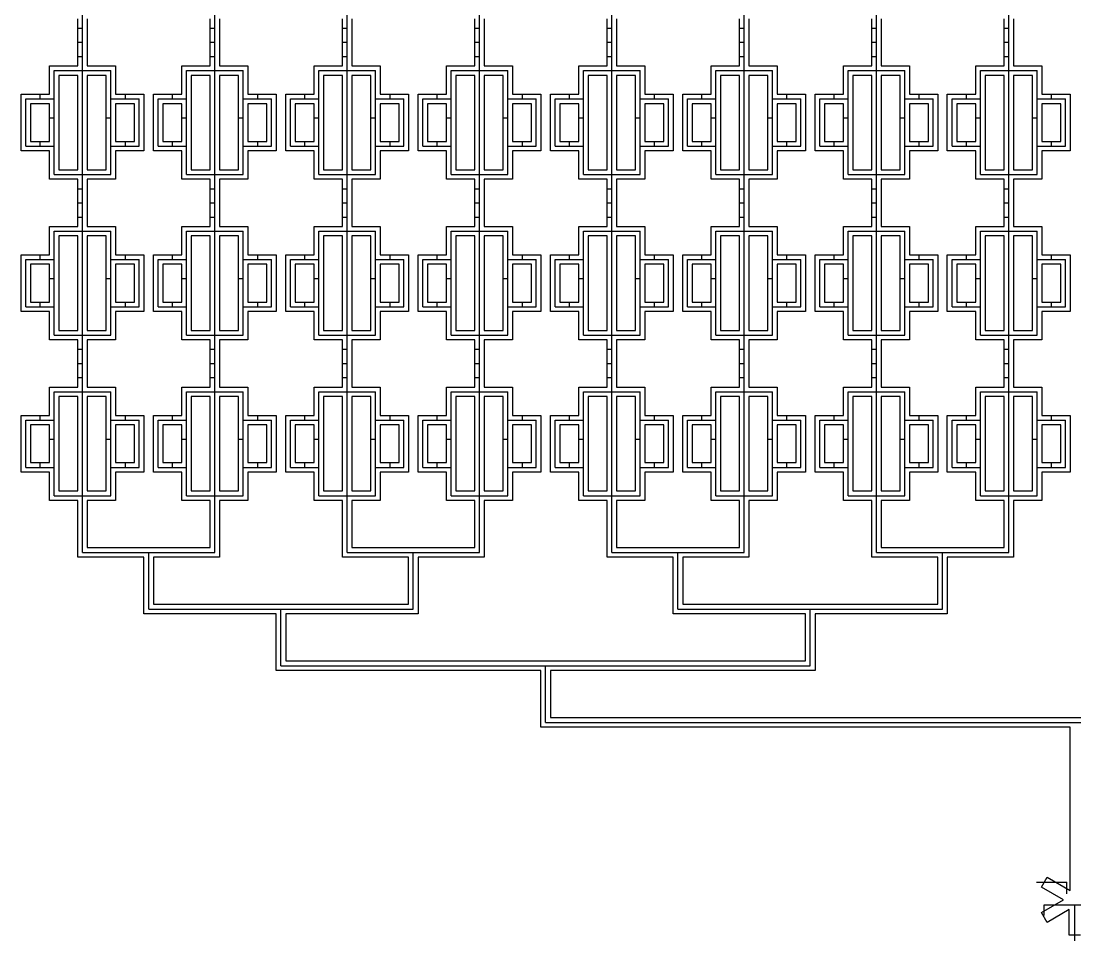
# Model space of a CAD drawing. Extents: x 18762 to 194465, y -118660 to 37026.
# Drawn here: x 18762 to 29912, y 5159 to 14898 of the extents above; entities that cross this region are included whole.
import ezdxf

# ---------------------------------------------------------------- set-up
doc = ezdxf.new("R2010")
doc.units = 13
doc.layers.add('Control 1 - Push up', color=6, linetype='Continuous')
doc.layers.add('Flow', color=5, linetype='Continuous')

msp = doc.modelspace()

# ---------------------------------------------------------------- linework, layer by layer
at = {"layer": 'Control 1 - Push up'}
for p, q in [((19412.498876, 9273.1072), (19412.498876, 23473.1072)), ((20812.498876, 9273.1072), (20812.498876, 23473.1072)), ((22212.498876, 9273.1072), (22212.498876, 23473.1072)), ((23612.498876, 9273.1072), (23612.498876, 23473.1072)), ((25012.498876, 9273.1072), (25012.498876, 23473.1072)), ((26412.498876, 9273.1072), (26412.498876, 23473.1072)), ((27812.498876, 9273.1072), (27812.498876, 23473.1072)), ((29212.498876, 9273.1072), (29212.498876, 23473.1072)), ((19362.4989, 14823.1072), (19412.498876, 14823.1072)), ((20762.4989, 14823.1072), (20812.498876, 14823.1072)), ((22162.4989, 14823.1072), (22212.498876, 14823.1072)), ((23562.4989, 14823.1072), (23612.498876, 14823.1072)), ((24962.4989, 14823.1072), (25012.498876, 14823.1072)), ((26362.4989, 14823.1072), (26412.498876, 14823.1072)), ((27762.4989, 14823.1072), (27812.498876, 14823.1072)), ((29162.4989, 14823.1072), (29212.498876, 14823.1072)), ((19362.4989, 14673.1072), (19412.498876, 14673.1072)), ((20762.4989, 14673.1072), (20812.498876, 14673.1072)), ((22162.4989, 14673.1072), (22212.498876, 14673.1072)), ((23562.4989, 14673.1072), (23612.498876, 14673.1072)), ((24962.4989, 14673.1072), (25012.498876, 14673.1072)), ((26362.4989, 14673.1072), (26412.498876, 14673.1072)), ((27762.4989, 14673.1072), (27812.498876, 14673.1072)), ((29162.4989, 14673.1072), (29212.498876, 14673.1072)), ((19362.4989, 14523.1072), (19412.498876, 14523.1072)), ((20762.4989, 14523.1072), (20812.498876, 14523.1072)), ((22162.4989, 14523.1072), (22212.498876, 14523.1072)), ((23562.4989, 14523.1072), (23612.498876, 14523.1072)), ((24962.4989, 14523.1072), (25012.498876, 14523.1072)), ((26362.4989, 14523.1072), (26412.498876, 14523.1072)), ((27762.4989, 14523.1072), (27812.498876, 14523.1072)), ((29162.4989, 14523.1072), (29212.498876, 14523.1072)), ((19112.498876, 13273.1072), (19112.498876, 14373.1072)), ((19112.498876, 14373.1072), (19712.498876, 14373.1072)), ((19712.498876, 13273.1072), (19712.498876, 14373.1072)), ((20512.498876, 13273.1072), (20512.498876, 14373.1072)), ((20512.498876, 14373.1072), (21112.498876, 14373.1072)), ((21112.498876, 13273.1072), (21112.498876, 14373.1072)), ((21912.498876, 13273.1072), (21912.498876, 14373.1072)), ((21912.498876, 14373.1072), (22512.498876, 14373.1072)), ((22512.498876, 13273.1072), (22512.498876, 14373.1072)), ((23312.498876, 13273.1072), (23312.498876, 14373.1072)), ((23312.498876, 14373.1072), (23912.498876, 14373.1072)), ((23912.498876, 13273.1072), (23912.498876, 14373.1072)), ((24712.498876, 13273.1072), (24712.498876, 14373.1072)), ((24712.498876, 14373.1072), (25312.498876, 14373.1072)), ((25312.498876, 13273.1072), (25312.498876, 14373.1072)), ((26112.498876, 13273.1072), (26112.498876, 14373.1072)), ((26112.498876, 14373.1072), (26712.498876, 14373.1072)), ((26712.498876, 13273.1072), (26712.498876, 14373.1072)), ((27512.498876, 13273.1072), (27512.498876, 14373.1072)), ((27512.498876, 14373.1072), (28112.497752, 14373.1072)), ((28112.498876, 13273.1072), (28112.498876, 14373.1072)), ((28912.498876, 13273.1072), (28912.498876, 14373.1072)), ((28912.498876, 14373.1072), (29512.498876, 14373.1072)), ((29512.498876, 13273.1072), (29512.498876, 14373.1072)), ((18812.498876, 13573.1072), (18812.498876, 14073.1072)), ((18812.498876, 14073.1072), (19112.498876, 14073.1072)), ((18962.4989, 14123.1072), (18962.4989, 14073.1072)), ((19712.498876, 14073.1072), (20012.498876, 14073.1072)), ((19862.4989, 14123.1072), (19862.4989, 14073.1072)), ((20012.498876, 13573.1072), (20012.498876, 14073.1072)), ((20212.498876, 13573.1072), (20212.498876, 14073.1072)), ((20212.498876, 14073.1072), (20512.498876, 14073.1072)), ((20362.4989, 14123.1072), (20362.4989, 14073.1072)), ((21112.498876, 14073.1072), (21412.498876, 14073.1072)), ((21262.4989, 14123.1072), (21262.4989, 14073.1072)), ((21412.498876, 13573.1072), (21412.498876, 14073.1072)), ((21612.498876, 13573.1072), (21612.498876, 14073.1072)), ((21612.498876, 14073.1072), (21912.498876, 14073.1072)), ((21762.4989, 14123.1072), (21762.4989, 14073.1072)), ((22512.498876, 14073.1072), (22812.498876, 14073.1072)), ((22662.4989, 14123.1072), (22662.4989, 14073.1072)), ((22812.498876, 13573.1072), (22812.498876, 14073.1072)), ((23012.498876, 13573.1072), (23012.498876, 14073.1072)), ((23012.498876, 14073.1072), (23312.498876, 14073.1072)), ((23162.4989, 14123.1072), (23162.4989, 14073.1072)), ((23912.498876, 14073.1072), (24212.498876, 14073.1072)), ((24062.4989, 14123.1072), (24062.4989, 14073.1072)), ((24212.498876, 13573.1072), (24212.498876, 14073.1072)), ((24412.497752, 14073.1072), (24712.498876, 14073.1072)), ((24412.498876, 13573.1072), (24412.498876, 14073.1072)), ((24562.4989, 14123.1072), (24562.4989, 14073.1072)), ((25312.498876, 14073.1072), (25612.498876, 14073.1072)), ((25462.4989, 14123.1072), (25462.4989, 14073.1072)), ((25612.498876, 13573.1072), (25612.498876, 14073.1072)), ((25812.498876, 13573.1072), (25812.498876, 14073.1072)), ((25812.498876, 14073.1072), (26112.498876, 14073.1072)), ((25962.4989, 14123.1072), (25962.4989, 14073.1072)), ((26712.498876, 14073.1072), (27012.498876, 14073.1072)), ((26862.4989, 14123.1072), (26862.4989, 14073.1072)), ((27012.498876, 13573.1072), (27012.498876, 14073.1072)), ((27212.498876, 13573.1072), (27212.498876, 14073.1072)), ((27212.498876, 14073.1072), (27512.498876, 14073.1072)), ((27362.4989, 14123.1072), (27362.4989, 14073.1072)), ((28112.497752, 14073.1072), (28412.498876, 14073.1072)), ((28262.4989, 14123.1072), (28262.4989, 14073.1072)), ((28412.498876, 13573.1072), (28412.498876, 14073.1072)), ((28612.497752, 14073.1072), (28912.498876, 14073.1072)), ((28612.498876, 13573.1072), (28612.498876, 14073.1072)), ((28762.4989, 14123.1072), (28762.4989, 14073.1072)), ((29512.498876, 14073.1072), (29812.498876, 14073.1072)), ((29662.4989, 14123.1072), (29662.4989, 14073.1072)), ((29812.498876, 13573.1072), (29812.498876, 14073.1072)), ((19062.4989, 13873.1072), (19112.498876, 13873.1072)), ((19662.4989, 13873.1072), (19712.498876, 13873.1072)), ((20462.4989, 13873.1072), (20512.498876, 13873.1072)), ((21062.4989, 13873.1072), (21112.498876, 13873.1072)), ((21862.4989, 13873.1072), (21912.498876, 13873.1072)), ((22462.4989, 13873.1072), (22512.498876, 13873.1072)), ((23262.4989, 13873.1072), (23312.498876, 13873.1072)), ((23862.4989, 13873.1072), (23912.498876, 13873.1072)), ((24662.4989, 13873.1072), (24712.498876, 13873.1072)), ((25262.4989, 13873.1072), (25312.498876, 13873.1072)), ((26062.4989, 13873.1072), (26112.498876, 13873.1072)), ((26662.4989, 13873.1072), (26712.498876, 13873.1072)), ((27462.4989, 13873.1072), (27512.498876, 13873.1072)), ((28062.4989, 13873.1072), (28112.498876, 13873.1072)), ((28862.4989, 13873.1072), (28912.498876, 13873.1072)), ((29462.4989, 13873.1072), (29512.498876, 13873.1072)), ((18962.4989, 13623.1072), (18962.4989, 13573.1072)), ((19862.4989, 13623.1072), (19862.4989, 13573.1072)), ((20362.4989, 13623.1072), (20362.4989, 13573.1072)), ((21262.4989, 13623.1072), (21262.4989, 13573.1072)), ((21762.4989, 13623.1072), (21762.4989, 13573.1072)), ((22662.4989, 13623.1072), (22662.4989, 13573.1072)), ((23162.4989, 13623.1072), (23162.4989, 13573.1072)), ((24062.4989, 13623.1072), (24062.4989, 13573.1072)), ((24562.4989, 13623.1072), (24562.4989, 13573.1072)), ((25462.4989, 13623.1072), (25462.4989, 13573.1072)), ((25962.4989, 13623.1072), (25962.4989, 13573.1072)), ((26862.4989, 13623.1072), (26862.4989, 13573.1072)), ((27362.4989, 13623.1072), (27362.4989, 13573.1072)), ((28262.4989, 13623.1072), (28262.4989, 13573.1072)), ((28762.4989, 13623.1072), (28762.4989, 13573.1072)), ((29662.4989, 13623.1072), (29662.4989, 13573.1072)), ((18812.498876, 13573.1072), (19112.498876, 13573.1072)), ((19712.498876, 13573.1072), (20012.498876, 13573.1072)), ((20212.498876, 13573.1072), (20512.498876, 13573.1072)), ((21112.498876, 13573.1072), (21412.498876, 13573.1072)), ((21612.498876, 13573.1072), (21912.498876, 13573.1072)), ((22512.498876, 13573.1072), (22812.498876, 13573.1072)), ((23012.498876, 13573.1072), (23312.498876, 13573.1072)), ((23912.498876, 13573.1072), (24212.498876, 13573.1072)), ((24412.497752, 13573.1072), (24712.498876, 13573.1072)), ((25312.498876, 13573.1072), (25612.498876, 13573.1072)), ((25812.498876, 13573.1072), (26112.498876, 13573.1072)), ((26712.498876, 13573.1072), (27012.498876, 13573.1072)), ((27212.498876, 13573.1072), (27512.498876, 13573.1072)), ((28112.497752, 13573.1072), (28412.498876, 13573.1072)), ((28612.497752, 13573.1072), (28912.498876, 13573.1072)), ((29512.498876, 13573.1072), (29812.498876, 13573.1072)), ((19112.498876, 13273.1072), (19712.498876, 13273.1072)), ((20512.498876, 13273.1072), (21112.498876, 13273.1072)), ((21912.498876, 13273.1072), (22512.498876, 13273.1072)), ((23312.498876, 13273.1072), (23912.498876, 13273.1072)), ((24712.498876, 13273.1072), (25312.498876, 13273.1072)), ((26112.498876, 13273.1072), (26712.498876, 13273.1072)), ((27512.498876, 13273.1072), (28112.497752, 13273.1072)), ((28912.498876, 13273.1072), (29512.498876, 13273.1072)), ((19362.4989, 13123.1072), (19412.498876, 13123.1072)), ((20762.4989, 13123.1072), (20812.498876, 13123.1072)), ((22162.4989, 13123.1072), (22212.498876, 13123.1072)), ((23562.4989, 13123.1072), (23612.498876, 13123.1072)), ((24962.4989, 13123.1072), (25012.498876, 13123.1072)), ((26362.4989, 13123.1072), (26412.498876, 13123.1072)), ((27762.4989, 13123.1072), (27812.498876, 13123.1072)), ((29162.4989, 13123.1072), (29212.498876, 13123.1072)), ((19362.4989, 12973.1072), (19412.498876, 12973.1072)), ((20762.4989, 12973.1072), (20812.498876, 12973.1072)), ((22162.4989, 12973.1072), (22212.498876, 12973.1072)), ((23562.4989, 12973.1072), (23612.498876, 12973.1072)), ((24962.4989, 12973.1072), (25012.498876, 12973.1072)), ((26362.4989, 12973.1072), (26412.498876, 12973.1072)), ((27762.4989, 12973.1072), (27812.498876, 12973.1072)), ((29162.4989, 12973.1072), (29212.498876, 12973.1072)), ((19362.4989, 12823.1072), (19412.498876, 12823.1072)), ((20762.4989, 12823.1072), (20812.498876, 12823.1072)), ((22162.4989, 12823.1072), (22212.498876, 12823.1072)), ((23562.4989, 12823.1072), (23612.498876, 12823.1072)), ((24962.4989, 12823.1072), (25012.498876, 12823.1072)), ((26362.4989, 12823.1072), (26412.498876, 12823.1072)), ((27762.4989, 12823.1072), (27812.498876, 12823.1072)), ((29162.4989, 12823.1072), (29212.498876, 12823.1072)), ((19112.498876, 11573.1072), (19112.498876, 12673.1072)), ((19112.498876, 12673.1072), (19712.498876, 12673.1072)), ((19712.498876, 11573.1072), (19712.498876, 12673.1072)), ((20512.498876, 11573.1072), (20512.498876, 12673.1072)), ((20512.498876, 12673.1072), (21112.498876, 12673.1072)), ((21112.498876, 11573.1072), (21112.498876, 12673.1072)), ((21912.498876, 11573.1072), (21912.498876, 12673.1072)), ((21912.498876, 12673.1072), (22512.498876, 12673.1072)), ((22512.498876, 11573.1072), (22512.498876, 12673.1072)), ((23312.498876, 11573.1072), (23312.498876, 12673.1072)), ((23312.498876, 12673.1072), (23912.498876, 12673.1072)), ((23912.498876, 11573.1072), (23912.498876, 12673.1072)), ((24712.498876, 11573.1072), (24712.498876, 12673.1072)), ((24712.498876, 12673.1072), (25312.498876, 12673.1072)), ((25312.498876, 11573.1072), (25312.498876, 12673.1072)), ((26112.498876, 11573.1072), (26112.498876, 12673.1072)), ((26112.498876, 12673.1072), (26712.498876, 12673.1072)), ((26712.498876, 11573.1072), (26712.498876, 12673.1072)), ((27512.498876, 11573.1072), (27512.498876, 12673.1072)), ((27512.498876, 12673.1072), (28112.497752, 12673.1072)), ((28112.498876, 11573.1072), (28112.498876, 12673.1072)), ((28912.498876, 11573.1072), (28912.498876, 12673.1072)), ((28912.498876, 12673.1072), (29512.498876, 12673.1072)), ((29512.498876, 11573.1072), (29512.498876, 12673.1072)), ((18962.4989, 12423.1072), (18962.4989, 12373.1072)), ((19862.4989, 12423.1072), (19862.4989, 12373.1072)), ((20362.4989, 12423.1072), (20362.4989, 12373.1072)), ((21262.4989, 12423.1072), (21262.4989, 12373.1072)), ((21762.4989, 12423.1072), (21762.4989, 12373.1072)), ((22662.4989, 12423.1072), (22662.4989, 12373.1072)), ((23162.4989, 12423.1072), (23162.4989, 12373.1072)), ((24062.4989, 12423.1072), (24062.4989, 12373.1072)), ((24562.4989, 12423.1072), (24562.4989, 12373.1072)), ((25462.4989, 12423.1072), (25462.4989, 12373.1072)), ((25962.4989, 12423.1072), (25962.4989, 12373.1072)), ((26862.4989, 12423.1072), (26862.4989, 12373.1072)), ((27362.4989, 12423.1072), (27362.4989, 12373.1072)), ((28262.4989, 12423.1072), (28262.4989, 12373.1072)), ((28762.4989, 12423.1072), (28762.4989, 12373.1072)), ((29662.4989, 12423.1072), (29662.4989, 12373.1072)), ((18812.498876, 11873.1072), (18812.498876, 12373.1072)), ((18812.498876, 12373.1072), (19112.498876, 12373.1072)), ((19712.498876, 12373.1072), (20012.498876, 12373.1072)), ((20012.498876, 11873.1072), (20012.498876, 12373.1072)), ((20212.498876, 11873.1072), (20212.498876, 12373.1072)), ((20212.498876, 12373.1072), (20512.498876, 12373.1072)), ((21112.498876, 12373.1072), (21412.498876, 12373.1072)), ((21412.498876, 11873.1072), (21412.498876, 12373.1072)), ((21612.498876, 11873.1072), (21612.498876, 12373.1072)), ((21612.498876, 12373.1072), (21912.498876, 12373.1072)), ((22512.498876, 12373.1072), (22812.498876, 12373.1072)), ((22812.498876, 11873.1072), (22812.498876, 12373.1072)), ((23012.498876, 11873.1072), (23012.498876, 12373.1072)), ((23012.498876, 12373.1072), (23312.498876, 12373.1072)), ((23912.498876, 12373.1072), (24212.498876, 12373.1072)), ((24212.498876, 11873.1072), (24212.498876, 12373.1072)), ((24412.497752, 12373.1072), (24712.498876, 12373.1072)), ((24412.498876, 11873.1072), (24412.498876, 12373.1072)), ((25312.498876, 12373.1072), (25612.498876, 12373.1072)), ((25612.498876, 11873.1072), (25612.498876, 12373.1072)), ((25812.498876, 11873.1072), (25812.498876, 12373.1072)), ((25812.498876, 12373.1072), (26112.498876, 12373.1072)), ((26712.498876, 12373.1072), (27012.498876, 12373.1072)), ((27012.498876, 11873.1072), (27012.498876, 12373.1072)), ((27212.498876, 11873.1072), (27212.498876, 12373.1072)), ((27212.498876, 12373.1072), (27512.498876, 12373.1072)), ((28112.497752, 12373.1072), (28412.498876, 12373.1072)), ((28412.498876, 11873.1072), (28412.498876, 12373.1072)), ((28612.497752, 12373.1072), (28912.498876, 12373.1072)), ((28612.498876, 11873.1072), (28612.498876, 12373.1072)), ((29512.498876, 12373.1072), (29812.498876, 12373.1072)), ((29812.498876, 11873.1072), (29812.498876, 12373.1072)), ((19062.4989, 12173.1072), (19112.498876, 12173.1072)), ((19662.4989, 12173.1072), (19712.498876, 12173.1072)), ((20462.4989, 12173.1072), (20512.498876, 12173.1072)), ((21062.4989, 12173.1072), (21112.498876, 12173.1072)), ((21862.4989, 12173.1072), (21912.498876, 12173.1072)), ((22462.4989, 12173.1072), (22512.498876, 12173.1072)), ((23262.4989, 12173.1072), (23312.498876, 12173.1072)), ((23862.4989, 12173.1072), (23912.498876, 12173.1072)), ((24662.4989, 12173.1072), (24712.498876, 12173.1072)), ((25262.4989, 12173.1072), (25312.498876, 12173.1072)), ((26062.4989, 12173.1072), (26112.498876, 12173.1072)), ((26662.4989, 12173.1072), (26712.498876, 12173.1072)), ((27462.4989, 12173.1072), (27512.498876, 12173.1072)), ((28062.4989, 12173.1072), (28112.498876, 12173.1072)), ((28862.4989, 12173.1072), (28912.498876, 12173.1072)), ((29462.4989, 12173.1072), (29512.498876, 12173.1072)), ((18812.498876, 11873.1072), (19112.498876, 11873.1072)), ((18962.4989, 11923.1072), (18962.4989, 11873.1072)), ((19712.498876, 11873.1072), (20012.498876, 11873.1072)), ((19862.4989, 11923.1072), (19862.4989, 11873.1072)), ((20212.498876, 11873.1072), (20512.498876, 11873.1072)), ((20362.4989, 11923.1072), (20362.4989, 11873.1072)), ((21112.498876, 11873.1072), (21412.498876, 11873.1072)), ((21262.4989, 11923.1072), (21262.4989, 11873.1072)), ((21612.498876, 11873.1072), (21912.498876, 11873.1072)), ((21762.4989, 11923.1072), (21762.4989, 11873.1072)), ((22512.498876, 11873.1072), (22812.498876, 11873.1072)), ((22662.4989, 11923.1072), (22662.4989, 11873.1072)), ((23012.498876, 11873.1072), (23312.498876, 11873.1072)), ((23162.4989, 11923.1072), (23162.4989, 11873.1072)), ((23912.498876, 11873.1072), (24212.498876, 11873.1072)), ((24062.4989, 11923.1072), (24062.4989, 11873.1072)), ((24412.497752, 11873.1072), (24712.498876, 11873.1072)), ((24562.4989, 11923.1072), (24562.4989, 11873.1072)), ((25312.498876, 11873.1072), (25612.498876, 11873.1072)), ((25462.4989, 11923.1072), (25462.4989, 11873.1072)), ((25812.498876, 11873.1072), (26112.498876, 11873.1072)), ((25962.4989, 11923.1072), (25962.4989, 11873.1072)), ((26712.498876, 11873.1072), (27012.498876, 11873.1072)), ((26862.4989, 11923.1072), (26862.4989, 11873.1072)), ((27212.498876, 11873.1072), (27512.498876, 11873.1072)), ((27362.4989, 11923.1072), (27362.4989, 11873.1072)), ((28112.497752, 11873.1072), (28412.498876, 11873.1072)), ((28262.4989, 11923.1072), (28262.4989, 11873.1072)), ((28612.497752, 11873.1072), (28912.498876, 11873.1072)), ((28762.4989, 11923.1072), (28762.4989, 11873.1072)), ((29512.498876, 11873.1072), (29812.498876, 11873.1072)), ((29662.4989, 11923.1072), (29662.4989, 11873.1072)), ((19112.498876, 11573.1072), (19712.498876, 11573.1072)), ((20512.498876, 11573.1072), (21112.498876, 11573.1072)), ((21912.498876, 11573.1072), (22512.498876, 11573.1072)), ((23312.498876, 11573.1072), (23912.498876, 11573.1072)), ((24712.498876, 11573.1072), (25312.498876, 11573.1072)), ((26112.498876, 11573.1072), (26712.498876, 11573.1072)), ((27512.498876, 11573.1072), (28112.497752, 11573.1072)), ((28912.498876, 11573.1072), (29512.498876, 11573.1072)), ((19362.4989, 11423.1072), (19412.498876, 11423.1072)), ((20762.4989, 11423.1072), (20812.498876, 11423.1072)), ((22162.4989, 11423.1072), (22212.498876, 11423.1072)), ((23562.4989, 11423.1072), (23612.498876, 11423.1072)), ((24962.4989, 11423.1072), (25012.498876, 11423.1072)), ((26362.4989, 11423.1072), (26412.498876, 11423.1072)), ((27762.4989, 11423.1072), (27812.498876, 11423.1072)), ((29162.4989, 11423.1072), (29212.498876, 11423.1072)), ((19362.4989, 11273.1072), (19412.498876, 11273.1072)), ((20762.4989, 11273.1072), (20812.498876, 11273.1072)), ((22162.4989, 11273.1072), (22212.498876, 11273.1072)), ((23562.4989, 11273.1072), (23612.498876, 11273.1072)), ((24962.4989, 11273.1072), (25012.498876, 11273.1072)), ((26362.4989, 11273.1072), (26412.498876, 11273.1072)), ((27762.4989, 11273.1072), (27812.498876, 11273.1072)), ((29162.4989, 11273.1072), (29212.498876, 11273.1072)), ((19362.4989, 11123.1072), (19412.498876, 11123.1072)), ((20762.4989, 11123.1072), (20812.498876, 11123.1072)), ((22162.4989, 11123.1072), (22212.498876, 11123.1072)), ((23562.4989, 11123.1072), (23612.498876, 11123.1072)), ((24962.4989, 11123.1072), (25012.498876, 11123.1072)), ((26362.4989, 11123.1072), (26412.498876, 11123.1072)), ((27762.4989, 11123.1072), (27812.498876, 11123.1072)), ((29162.4989, 11123.1072), (29212.498876, 11123.1072)), ((19112.498876, 9873.1072), (19112.498876, 10973.1072)), ((19112.498876, 10973.1072), (19712.498876, 10973.1072)), ((19712.498876, 9873.1072), (19712.498876, 10973.1072)), ((20512.498876, 9873.1072), (20512.498876, 10973.1072)), ((20512.498876, 10973.1072), (21112.498876, 10973.1072)), ((21112.498876, 9873.1072), (21112.498876, 10973.1072)), ((21912.498876, 9873.1072), (21912.498876, 10973.1072)), ((21912.498876, 10973.1072), (22512.498876, 10973.1072)), ((22512.498876, 9873.1072), (22512.498876, 10973.1072)), ((23312.498876, 9873.1072), (23312.498876, 10973.1072)), ((23312.498876, 10973.1072), (23912.498876, 10973.1072)), ((23912.498876, 9873.1072), (23912.498876, 10973.1072)), ((24712.498876, 9873.1072), (24712.498876, 10973.1072)), ((24712.498876, 10973.1072), (25312.498876, 10973.1072)), ((25312.498876, 9873.1072), (25312.498876, 10973.1072)), ((26112.498876, 9873.1072), (26112.498876, 10973.1072)), ((26112.498876, 10973.1072), (26712.498876, 10973.1072)), ((26712.498876, 9873.1072), (26712.498876, 10973.1072)), ((27512.498876, 9873.1072), (27512.498876, 10973.1072)), ((27512.498876, 10973.1072), (28112.497752, 10973.1072)), ((28112.498876, 9873.1072), (28112.498876, 10973.1072)), ((28912.498876, 9873.1072), (28912.498876, 10973.1072)), ((28912.498876, 10973.1072), (29512.498876, 10973.1072)), ((29512.498876, 9873.1072), (29512.498876, 10973.1072)), ((18962.4989, 10723.1072), (18962.4989, 10673.1072)), ((19862.4989, 10723.1072), (19862.4989, 10673.1072)), ((20362.4989, 10723.1072), (20362.4989, 10673.1072)), ((21262.4989, 10723.1072), (21262.4989, 10673.1072)), ((21762.4989, 10723.1072), (21762.4989, 10673.1072)), ((22662.4989, 10723.1072), (22662.4989, 10673.1072)), ((23162.4989, 10723.1072), (23162.4989, 10673.1072)), ((24062.4989, 10723.1072), (24062.4989, 10673.1072)), ((24562.4989, 10723.1072), (24562.4989, 10673.1072)), ((25462.4989, 10723.1072), (25462.4989, 10673.1072)), ((25962.4989, 10723.1072), (25962.4989, 10673.1072)), ((26862.4989, 10723.1072), (26862.4989, 10673.1072)), ((27362.4989, 10723.1072), (27362.4989, 10673.1072)), ((28262.4989, 10723.1072), (28262.4989, 10673.1072)), ((28762.4989, 10723.1072), (28762.4989, 10673.1072)), ((29662.4989, 10723.1072), (29662.4989, 10673.1072)), ((18812.498876, 10173.1072), (18812.498876, 10673.1072)), ((18812.498876, 10673.1072), (19112.498876, 10673.1072)), ((19712.498876, 10673.1072), (20012.498876, 10673.1072)), ((20012.498876, 10173.1072), (20012.498876, 10673.1072)), ((20212.498876, 10173.1072), (20212.498876, 10673.1072)), ((20212.498876, 10673.1072), (20512.498876, 10673.1072)), ((21112.498876, 10673.1072), (21412.498876, 10673.1072)), ((21412.498876, 10173.1072), (21412.498876, 10673.1072)), ((21612.498876, 10173.1072), (21612.498876, 10673.1072)), ((21612.498876, 10673.1072), (21912.498876, 10673.1072)), ((22512.498876, 10673.1072), (22812.498876, 10673.1072)), ((22812.498876, 10173.1072), (22812.498876, 10673.1072)), ((23012.498876, 10173.1072), (23012.498876, 10673.1072)), ((23012.498876, 10673.1072), (23312.498876, 10673.1072)), ((23912.498876, 10673.1072), (24212.498876, 10673.1072)), ((24212.498876, 10173.1072), (24212.498876, 10673.1072)), ((24412.497752, 10673.1072), (24712.498876, 10673.1072)), ((24412.498876, 10173.1072), (24412.498876, 10673.1072)), ((25312.498876, 10673.1072), (25612.498876, 10673.1072)), ((25612.498876, 10173.1072), (25612.498876, 10673.1072)), ((25812.498876, 10173.1072), (25812.498876, 10673.1072)), ((25812.498876, 10673.1072), (26112.498876, 10673.1072)), ((26712.498876, 10673.1072), (27012.498876, 10673.1072)), ((27012.498876, 10173.1072), (27012.498876, 10673.1072)), ((27212.498876, 10173.1072), (27212.498876, 10673.1072)), ((27212.498876, 10673.1072), (27512.498876, 10673.1072)), ((28112.497752, 10673.1072), (28412.498876, 10673.1072)), ((28412.498876, 10173.1072), (28412.498876, 10673.1072)), ((28612.497752, 10673.1072), (28912.498876, 10673.1072)), ((28612.498876, 10173.1072), (28612.498876, 10673.1072)), ((29512.498876, 10673.1072), (29812.498876, 10673.1072)), ((29812.498876, 10173.1072), (29812.498876, 10673.1072)), ((19062.4989, 10473.1072), (19112.498876, 10473.1072)), ((19662.4989, 10473.1072), (19712.498876, 10473.1072)), ((20462.4989, 10473.1072), (20512.498876, 10473.1072)), ((21062.4989, 10473.1072), (21112.498876, 10473.1072)), ((21862.4989, 10473.1072), (21912.498876, 10473.1072)), ((22462.4989, 10473.1072), (22512.498876, 10473.1072)), ((23262.4989, 10473.1072), (23312.498876, 10473.1072)), ((23862.4989, 10473.1072), (23912.498876, 10473.1072)), ((24662.4989, 10473.1072), (24712.498876, 10473.1072)), ((25262.4989, 10473.1072), (25312.498876, 10473.1072)), ((26062.4989, 10473.1072), (26112.498876, 10473.1072)), ((26662.4989, 10473.1072), (26712.498876, 10473.1072)), ((27462.4989, 10473.1072), (27512.498876, 10473.1072)), ((28062.4989, 10473.1072), (28112.498876, 10473.1072)), ((28862.4989, 10473.1072), (28912.498876, 10473.1072)), ((29462.4989, 10473.1072), (29512.498876, 10473.1072)), ((18812.498876, 10173.1072), (19112.498876, 10173.1072)), ((18962.4989, 10223.1072), (18962.4989, 10173.1072)), ((19712.498876, 10173.1072), (20012.498876, 10173.1072)), ((19862.4989, 10223.1072), (19862.4989, 10173.1072)), ((20212.498876, 10173.1072), (20512.498876, 10173.1072)), ((20362.4989, 10223.1072), (20362.4989, 10173.1072)), ((21112.498876, 10173.1072), (21412.498876, 10173.1072)), ((21262.4989, 10223.1072), (21262.4989, 10173.1072)), ((21612.498876, 10173.1072), (21912.498876, 10173.1072)), ((21762.4989, 10223.1072), (21762.4989, 10173.1072)), ((22512.498876, 10173.1072), (22812.498876, 10173.1072)), ((22662.4989, 10223.1072), (22662.4989, 10173.1072)), ((23012.498876, 10173.1072), (23312.498876, 10173.1072)), ((23162.4989, 10223.1072), (23162.4989, 10173.1072)), ((23912.498876, 10173.1072), (24212.498876, 10173.1072)), ((24062.4989, 10223.1072), (24062.4989, 10173.1072)), ((24412.497752, 10173.1072), (24712.498876, 10173.1072)), ((24562.4989, 10223.1072), (24562.4989, 10173.1072)), ((25312.498876, 10173.1072), (25612.498876, 10173.1072)), ((25462.4989, 10223.1072), (25462.4989, 10173.1072)), ((25812.498876, 10173.1072), (26112.498876, 10173.1072)), ((25962.4989, 10223.1072), (25962.4989, 10173.1072)), ((26712.498876, 10173.1072), (27012.498876, 10173.1072)), ((26862.4989, 10223.1072), (26862.4989, 10173.1072)), ((27212.498876, 10173.1072), (27512.498876, 10173.1072)), ((27362.4989, 10223.1072), (27362.4989, 10173.1072)), ((28112.497752, 10173.1072), (28412.498876, 10173.1072)), ((28262.4989, 10223.1072), (28262.4989, 10173.1072)), ((28612.497752, 10173.1072), (28912.498876, 10173.1072)), ((28762.4989, 10223.1072), (28762.4989, 10173.1072)), ((29512.498876, 10173.1072), (29812.498876, 10173.1072)), ((29662.4989, 10223.1072), (29662.4989, 10173.1072)), ((19112.498876, 9873.1072), (19712.498876, 9873.1072)), ((20512.498876, 9873.1072), (21112.498876, 9873.1072)), ((21912.498876, 9873.1072), (22512.498876, 9873.1072)), ((23312.498876, 9873.1072), (23912.498876, 9873.1072)), ((24712.498876, 9873.1072), (25312.498876, 9873.1072)), ((26112.498876, 9873.1072), (26712.498876, 9873.1072)), ((27512.498876, 9873.1072), (28112.497752, 9873.1072)), ((28912.498876, 9873.1072), (29512.498876, 9873.1072)), ((19412.498876, 9273.1072), (20812.498876, 9273.1072)), ((20112.498876, 8673.1072), (20112.498876, 9273.1072)), ((22212.498876, 9273.1072), (23612.498876, 9273.1072)), ((22912.498876, 8673.1072), (22912.498876, 9273.1072)), ((25012.498876, 9273.1072), (26412.498876, 9273.1072)), ((25712.498876, 8673.1072), (25712.498876, 9273.1072)), ((27812.498876, 9273.1072), (29212.498876, 9273.1072)), ((28512.498876, 8673.1072), (28512.498876, 9273.1072)), ((20112.498876, 8673.1072), (22912.498876, 8673.1072)), ((21512.498876, 8073.1072), (21512.498876, 8673.1072)), ((25712.498876, 8673.1072), (28512.498876, 8673.1072)), ((27112.498876, 8073.1072), (27112.498876, 8673.1072)), ((21512.498876, 8073.1072), (27112.498876, 8073.1072)), ((24312.498876, 7473.1072), (24312.498876, 8073.1072)), ((24312.498876, 7473.1072), (35512.498876, 7473.1072)), ((29505.776702, 5781.685311), (29827.498314, 5781.685311)), ((29827.498314, 5657.333646), (29827.498314, 5781.685311)), ((29587.738226, 5428.646836), (29587.738226, 5542.223787)), ((29587.738226, 5542.223787), (29912.497752, 5542.223787)), ((29912.497752, 5159.185312), (29912.497752, 5542.223787)), ((29912.497752, 5542.223787), (30207.257279, 5542.223787))]:
    msp.add_line(p, q, dxfattribs=at)
at = {"layer": 'Flow'}
for points in [[(29972.497752, 5219.185312), (29852.497752, 5219.185312), (29852.497752, 5490.262263), (29617.738226, 5354.723787), (29557.738226, 5458.646836), (29792.497752, 5594.185312), (29557.738226, 5729.723787), (29617.738226, 5833.646836), (29862.498876, 5692.334208), (29862.498876, 7423.1072), (24262.498876, 7423.1072), (24262.498876, 8023.1072), (21462.498876, 8023.1072), (21462.498876, 8623.1072), (20062.498876, 8623.1072), (20062.498876, 9223.1072), (19362.498876, 9223.1072), (19362.498876, 9573.1072), (19362.498876, 9823.1072), (19062.498876, 9823.1072), (19062.498876, 10123.1072), (18762.498876, 10123.1072), (18762.498876, 10723.1072), (19062.498876, 10723.1072), (19062.498876, 11023.1072), (19362.498876, 11023.1072), (19362.498876, 11273.1072), (19362.498876, 11523.1072), (19062.498876, 11523.1072), (19062.498876, 11823.1072), (18762.498876, 11823.1072), (18762.498876, 12423.1072), (19062.498876, 12423.1072), (19062.498876, 12723.1072), (19362.498876, 12723.1072), (19362.498876, 12973.1072), (19362.498876, 13223.1072), (19062.498876, 13223.1072), (19062.498876, 13523.1072), (18762.498876, 13523.1072), (18762.498876, 14123.1072), (19062.498876, 14123.1072), (19062.498876, 14423.1072), (19362.498876, 14423.1072), (19362.498876, 14673.1072), (19362.498876, 14923.1072)], [(19462.498876, 14923.1072), (19462.498876, 14673.1072), (19462.498876, 14423.1072), (19762.498876, 14423.1072), (19762.498876, 14123.1072), (20062.498876, 14123.1072), (20062.498876, 13523.1072), (19762.498876, 13523.1072), (19762.498876, 13223.1072), (19462.498876, 13223.1072), (19462.498876, 12973.1072), (19462.498876, 12723.1072), (19762.498876, 12723.1072), (19762.498876, 12423.1072), (20062.498876, 12423.1072), (20062.498876, 11823.1072), (19762.498876, 11823.1072), (19762.498876, 11523.1072), (19462.498876, 11523.1072), (19462.498876, 11273.1072), (19462.498876, 11023.1072), (19762.498876, 11023.1072), (19762.498876, 10723.1072), (20062.498876, 10723.1072), (20062.498876, 10123.1072), (19762.498876, 10123.1072), (19762.498876, 9823.1072), (19462.498876, 9823.1072), (19462.498876, 9573.1072), (19462.498876, 9323.1072), (20762.498876, 9323.1072), (20762.498876, 9573.1072), (20762.498876, 9823.1072), (20462.498876, 9823.1072), (20462.498876, 10123.1072), (20162.498876, 10123.1072), (20162.498876, 10723.1072), (20462.498876, 10723.1072), (20462.498876, 11023.1072), (20762.498876, 11023.1072), (20762.498876, 11273.1072), (20762.498876, 11523.1072), (20462.498876, 11523.1072), (20462.498876, 11823.1072), (20162.498876, 11823.1072), (20162.498876, 12423.1072), (20462.498876, 12423.1072), (20462.498876, 12723.1072), (20762.498876, 12723.1072), (20762.498876, 12973.1072), (20762.498876, 13223.1072), (20462.498876, 13223.1072), (20462.498876, 13523.1072), (20162.498876, 13523.1072), (20162.498876, 14123.1072), (20462.498876, 14123.1072), (20462.498876, 14423.1072), (20762.498876, 14423.1072), (20762.498876, 14673.1072), (20762.498876, 14923.1072)], [(20862.498876, 14923.1072), (20862.498876, 14673.1072), (20862.498876, 14423.1072), (21162.498876, 14423.1072), (21162.498876, 14123.1072), (21462.498876, 14123.1072), (21462.498876, 13523.1072), (21162.498876, 13523.1072), (21162.498876, 13223.1072), (20862.498876, 13223.1072), (20862.498876, 12973.1072), (20862.498876, 12723.1072), (21162.498876, 12723.1072), (21162.498876, 12423.1072), (21462.498876, 12423.1072), (21462.498876, 11823.1072), (21162.498876, 11823.1072), (21162.498876, 11523.1072), (20862.498876, 11523.1072), (20862.498876, 11273.1072), (20862.498876, 11023.1072), (21162.498876, 11023.1072), (21162.498876, 10723.1072), (21462.498876, 10723.1072), (21462.498876, 10123.1072), (21162.498876, 10123.1072), (21162.498876, 9823.1072), (20862.498876, 9823.1072), (20862.498876, 9573.1072), (20862.498876, 9223.1072), (20162.498876, 9223.1072), (20162.498876, 8723.1072), (22862.498876, 8723.1072), (22862.498876, 9223.1072), (22162.498876, 9223.1072), (22162.498876, 9573.1072), (22162.498876, 9823.1072), (21862.498876, 9823.1072), (21862.498876, 10123.1072), (21562.498876, 10123.1072), (21562.498876, 10723.1072), (21862.498876, 10723.1072), (21862.498876, 11023.1072), (22162.498876, 11023.1072), (22162.498876, 11273.1072), (22162.498876, 11523.1072), (21862.498876, 11523.1072), (21862.498876, 11823.1072), (21562.498876, 11823.1072), (21562.498876, 12423.1072), (21862.498876, 12423.1072), (21862.498876, 12723.1072), (22162.498876, 12723.1072), (22162.498876, 12973.1072), (22162.498876, 13223.1072), (21862.498876, 13223.1072), (21862.498876, 13523.1072), (21562.498876, 13523.1072), (21562.498876, 14123.1072), (21862.498876, 14123.1072), (21862.498876, 14423.1072), (22162.498876, 14423.1072), (22162.498876, 14673.1072), (22162.498876, 14923.1072)], [(23662.498876, 14923.1072), (23662.498876, 14673.1072), (23662.498876, 14423.1072), (23962.498876, 14423.1072), (23962.498876, 14123.1072), (24262.498876, 14123.1072), (24262.498876, 13523.1072), (23962.498876, 13523.1072), (23962.498876, 13223.1072), (23662.498876, 13223.1072), (23662.498876, 12973.1072), (23662.498876, 12723.1072), (23962.498876, 12723.1072), (23962.498876, 12423.1072), (24262.498876, 12423.1072), (24262.498876, 11823.1072), (23962.498876, 11823.1072), (23962.498876, 11523.1072), (23662.498876, 11523.1072), (23662.498876, 11273.1072), (23662.498876, 11023.1072), (23962.498876, 11023.1072), (23962.498876, 10723.1072), (24262.498876, 10723.1072), (24262.498876, 10123.1072), (23962.498876, 10123.1072), (23962.498876, 9823.1072), (23662.498876, 9823.1072), (23662.498876, 9573.1072), (23662.498876, 9223.1072), (22962.498876, 9223.1072), (22962.498876, 8623.1072), (21562.498876, 8623.1072), (21562.498876, 8123.1072), (27062.498876, 8123.1072), (27062.498876, 8623.1072), (25662.498876, 8623.1072), (25662.498876, 9223.1072), (24962.498876, 9223.1072), (24962.498876, 9573.1072), (24962.498876, 9823.1072), (24662.498876, 9823.1072), (24662.498876, 10123.1072), (24362.498876, 10123.1072), (24362.498876, 10723.1072), (24662.498876, 10723.1072), (24662.498876, 11023.1072), (24962.498876, 11023.1072), (24962.498876, 11273.1072), (24962.498876, 11523.1072), (24662.498876, 11523.1072), (24662.498876, 11823.1072), (24362.498876, 11823.1072), (24362.498876, 12423.1072), (24662.498876, 12423.1072), (24662.498876, 12723.1072), (24962.498876, 12723.1072), (24962.498876, 12973.1072), (24962.498876, 13223.1072), (24662.498876, 13223.1072), (24662.498876, 13523.1072), (24362.498876, 13523.1072), (24362.498876, 14123.1072), (24662.498876, 14123.1072), (24662.498876, 14423.1072), (24962.498876, 14423.1072), (24962.498876, 14673.1072), (24962.498876, 14923.1072)], [(22262.498876, 14923.1072), (22262.498876, 14673.1072), (22262.498876, 14423.1072), (22562.498876, 14423.1072), (22562.498876, 14123.1072), (22862.498876, 14123.1072), (22862.498876, 13523.1072), (22562.498876, 13523.1072), (22562.498876, 13223.1072), (22262.498876, 13223.1072), (22262.498876, 12973.1072), (22262.498876, 12723.1072), (22562.498876, 12723.1072), (22562.498876, 12423.1072), (22862.498876, 12423.1072), (22862.498876, 11823.1072), (22562.498876, 11823.1072), (22562.498876, 11523.1072), (22262.498876, 11523.1072), (22262.498876, 11273.1072), (22262.498876, 11023.1072), (22562.498876, 11023.1072), (22562.498876, 10723.1072), (22862.498876, 10723.1072), (22862.498876, 10123.1072), (22562.498876, 10123.1072), (22562.498876, 9823.1072), (22262.498876, 9823.1072), (22262.498876, 9573.1072), (22262.498876, 9323.1072), (23562.498876, 9323.1072), (23562.498876, 9573.1072), (23562.498876, 9823.1072), (23262.498876, 9823.1072), (23262.498876, 10123.1072), (22962.498876, 10123.1072), (22962.498876, 10723.1072), (23262.498876, 10723.1072), (23262.498876, 11023.1072), (23562.498876, 11023.1072), (23562.498876, 11273.1072), (23562.498876, 11523.1072), (23262.498876, 11523.1072), (23262.498876, 11823.1072), (22962.498876, 11823.1072), (22962.498876, 12423.1072), (23262.498876, 12423.1072), (23262.498876, 12723.1072), (23562.498876, 12723.1072), (23562.498876, 12973.1072), (23562.498876, 13223.1072), (23262.498876, 13223.1072), (23262.498876, 13523.1072), (22962.498876, 13523.1072), (22962.498876, 14123.1072), (23262.498876, 14123.1072), (23262.498876, 14423.1072), (23562.498876, 14423.1072), (23562.498876, 14673.1072), (23562.498876, 14923.1072)], [(29262.498876, 14923.1072), (29262.498876, 14673.1072), (29262.498876, 14423.1072), (29562.498876, 14423.1072), (29562.498876, 14123.1072), (29862.498876, 14123.1072), (29862.498876, 13523.1072), (29562.498876, 13523.1072), (29562.498876, 13223.1072), (29262.498876, 13223.1072), (29262.498876, 12973.1072), (29262.498876, 12723.1072), (29562.498876, 12723.1072), (29562.498876, 12423.1072), (29862.498876, 12423.1072), (29862.498876, 11823.1072), (29562.498876, 11823.1072), (29562.498876, 11523.1072), (29262.498876, 11523.1072), (29262.498876, 11273.1072), (29262.498876, 11023.1072), (29562.498876, 11023.1072), (29562.498876, 10723.1072), (29862.498876, 10723.1072), (29862.498876, 10123.1072), (29562.498876, 10123.1072), (29562.498876, 9823.1072), (29262.498876, 9823.1072), (29262.498876, 9573.1072), (29262.498876, 9223.1072), (28562.498876, 9223.1072), (28562.498876, 8623.1072), (27162.498876, 8623.1072), (27162.498876, 8023.1072), (24362.498876, 8023.1072), (24362.498876, 7523.1072), (35462.498876, 7523.1072)], [(25062.498876, 14923.1072), (25062.498876, 14673.1072), (25062.498876, 14423.1072), (25362.498876, 14423.1072), (25362.498876, 14123.1072), (25662.498876, 14123.1072), (25662.498876, 13523.1072), (25362.498876, 13523.1072), (25362.498876, 13223.1072), (25062.498876, 13223.1072), (25062.498876, 12973.1072), (25062.498876, 12723.1072), (25362.498876, 12723.1072), (25362.498876, 12423.1072), (25662.498876, 12423.1072), (25662.498876, 11823.1072), (25362.498876, 11823.1072), (25362.498876, 11523.1072), (25062.498876, 11523.1072), (25062.498876, 11273.1072), (25062.498876, 11023.1072), (25362.498876, 11023.1072), (25362.498876, 10723.1072), (25662.498876, 10723.1072), (25662.498876, 10123.1072), (25362.498876, 10123.1072), (25362.498876, 9823.1072), (25062.498876, 9823.1072), (25062.498876, 9573.1072), (25062.498876, 9323.1072), (26362.498876, 9323.1072), (26362.498876, 9573.1072), (26362.498876, 9823.1072), (26062.498876, 9823.1072), (26062.498876, 10123.1072), (25762.498876, 10123.1072), (25762.498876, 10723.1072), (26062.498876, 10723.1072), (26062.498876, 11023.1072), (26362.498876, 11023.1072), (26362.498876, 11273.1072), (26362.498876, 11523.1072), (26062.498876, 11523.1072), (26062.498876, 11823.1072), (25762.498876, 11823.1072), (25762.498876, 12423.1072), (26062.498876, 12423.1072), (26062.498876, 12723.1072), (26362.498876, 12723.1072), (26362.498876, 12973.1072), (26362.498876, 13223.1072), (26062.498876, 13223.1072), (26062.498876, 13523.1072), (25762.498876, 13523.1072), (25762.498876, 14123.1072), (26062.498876, 14123.1072), (26062.498876, 14423.1072), (26362.498876, 14423.1072), (26362.498876, 14673.1072), (26362.498876, 14923.1072)], [(26462.498876, 14923.1072), (26462.498876, 14673.1072), (26462.498876, 14423.1072), (26762.498876, 14423.1072), (26762.498876, 14123.1072), (27062.498876, 14123.1072), (27062.498876, 13523.1072), (26762.498876, 13523.1072), (26762.498876, 13223.1072), (26462.498876, 13223.1072), (26462.498876, 12973.1072), (26462.498876, 12723.1072), (26762.498876, 12723.1072), (26762.498876, 12423.1072), (27062.498876, 12423.1072), (27062.498876, 11823.1072), (26762.498876, 11823.1072), (26762.498876, 11523.1072), (26462.498876, 11523.1072), (26462.498876, 11273.1072), (26462.498876, 11023.1072), (26762.498876, 11023.1072), (26762.498876, 10723.1072), (27062.498876, 10723.1072), (27062.498876, 10123.1072), (26762.498876, 10123.1072), (26762.498876, 9823.1072), (26462.498876, 9823.1072), (26462.498876, 9573.1072), (26462.498876, 9223.1072), (25762.498876, 9223.1072), (25762.498876, 8723.1072), (28462.498876, 8723.1072), (28462.498876, 9223.1072), (27762.498876, 9223.1072), (27762.498876, 9573.1072), (27762.498876, 9823.1072), (27462.498876, 9823.1072), (27462.498876, 10123.1072), (27162.498876, 10123.1072), (27162.498876, 10723.1072), (27462.498876, 10723.1072), (27462.498876, 11023.1072), (27762.498876, 11023.1072), (27762.498876, 11273.1072), (27762.498876, 11523.1072), (27462.498876, 11523.1072), (27462.498876, 11823.1072), (27162.498876, 11823.1072), (27162.498876, 12423.1072), (27462.498876, 12423.1072), (27462.498876, 12723.1072), (27762.498876, 12723.1072), (27762.498876, 12973.1072), (27762.498876, 13223.1072), (27462.498876, 13223.1072), (27462.498876, 13523.1072), (27162.498876, 13523.1072), (27162.498876, 14123.1072), (27462.498876, 14123.1072), (27462.498876, 14423.1072), (27762.498876, 14423.1072), (27762.498876, 14673.1072), (27762.498876, 14923.1072)], [(27862.498876, 14923.1072), (27862.498876, 14673.1072), (27862.498876, 14423.1072), (28162.498876, 14423.1072), (28162.498876, 14123.1072), (28462.498876, 14123.1072), (28462.498876, 13523.1072), (28162.498876, 13523.1072), (28162.498876, 13223.1072), (27862.498876, 13223.1072), (27862.498876, 12973.1072), (27862.498876, 12723.1072), (28162.498876, 12723.1072), (28162.498876, 12423.1072), (28462.498876, 12423.1072), (28462.498876, 11823.1072), (28162.498876, 11823.1072), (28162.498876, 11523.1072), (27862.498876, 11523.1072), (27862.498876, 11273.1072), (27862.498876, 11023.1072), (28162.498876, 11023.1072), (28162.498876, 10723.1072), (28462.498876, 10723.1072), (28462.498876, 10123.1072), (28162.498876, 10123.1072), (28162.498876, 9823.1072), (27862.498876, 9823.1072), (27862.498876, 9573.1072), (27862.498876, 9323.1072), (29162.498876, 9323.1072), (29162.498876, 9573.1072), (29162.498876, 9823.1072), (28862.498876, 9823.1072), (28862.498876, 10123.1072), (28562.498876, 10123.1072), (28562.498876, 10723.1072), (28862.498876, 10723.1072), (28862.498876, 11023.1072), (29162.498876, 11023.1072), (29162.498876, 11273.1072), (29162.498876, 11523.1072), (28862.498876, 11523.1072), (28862.498876, 11823.1072), (28562.498876, 11823.1072), (28562.498876, 12423.1072), (28862.498876, 12423.1072), (28862.498876, 12723.1072), (29162.498876, 12723.1072), (29162.498876, 12973.1072), (29162.498876, 13223.1072), (28862.498876, 13223.1072), (28862.498876, 13523.1072), (28562.498876, 13523.1072), (28562.498876, 14123.1072), (28862.498876, 14123.1072), (28862.498876, 14423.1072), (29162.498876, 14423.1072), (29162.498876, 14673.1072), (29162.498876, 14923.1072)]]:
    msp.add_lwpolyline(points, dxfattribs=at)
for points in [[(19362.498876, 13323.1072), (19362.498876, 14323.1072), (19162.498876, 14323.1072), (19162.498876, 13323.1072)], [(19662.498876, 14323.1072), (19462.498876, 14323.1072), (19462.498876, 13323.1072), (19662.498876, 13323.1072)], [(20762.498876, 13323.1072), (20762.498876, 14323.1072), (20562.498876, 14323.1072), (20562.498876, 13323.1072)], [(21062.498876, 14323.1072), (20862.498876, 14323.1072), (20862.498876, 13323.1072), (21062.498876, 13323.1072)], [(22162.498876, 13323.1072), (22162.498876, 14323.1072), (21962.498876, 14323.1072), (21962.498876, 13323.1072)], [(22462.498876, 14323.1072), (22262.498876, 14323.1072), (22262.498876, 13323.1072), (22462.498876, 13323.1072)], [(23562.498876, 13323.1072), (23562.498876, 14323.1072), (23362.498876, 14323.1072), (23362.498876, 13323.1072)], [(23862.498876, 14323.1072), (23662.498876, 14323.1072), (23662.498876, 13323.1072), (23862.498876, 13323.1072)], [(24962.498876, 13323.1072), (24962.498876, 14323.1072), (24762.498876, 14323.1072), (24762.498876, 13323.1072)], [(25262.498876, 14323.1072), (25062.498876, 14323.1072), (25062.498876, 13323.1072), (25262.498876, 13323.1072)], [(26362.498876, 13323.1072), (26362.498876, 14323.1072), (26162.498876, 14323.1072), (26162.498876, 13323.1072)], [(26662.498876, 14323.1072), (26462.498876, 14323.1072), (26462.498876, 13323.1072), (26662.498876, 13323.1072)], [(27762.498876, 13323.1072), (27762.498876, 14323.1072), (27562.498876, 14323.1072), (27562.498876, 13323.1072)], [(28062.498876, 14323.1072), (27862.498876, 14323.1072), (27862.498876, 13323.1072), (28062.498876, 13323.1072)], [(29162.498876, 13323.1072), (29162.498876, 14323.1072), (28962.498876, 14323.1072), (28962.498876, 13323.1072)], [(29462.498876, 14323.1072), (29262.498876, 14323.1072), (29262.498876, 13323.1072), (29462.498876, 13323.1072)], [(19062.498876, 13623.1072), (19062.498876, 14023.1072), (18862.498876, 14023.1072), (18862.498876, 13623.1072)], [(19962.498876, 14023.1072), (19762.498876, 14023.1072), (19762.498876, 13623.1072), (19962.498876, 13623.1072)], [(20462.498876, 13623.1072), (20462.498876, 14023.1072), (20262.498876, 14023.1072), (20262.498876, 13623.1072)], [(21362.498876, 14023.1072), (21162.498876, 14023.1072), (21162.498876, 13623.1072), (21362.498876, 13623.1072)], [(21862.498876, 13623.1072), (21862.498876, 14023.1072), (21662.498876, 14023.1072), (21662.498876, 13623.1072)], [(22762.498876, 14023.1072), (22562.498876, 14023.1072), (22562.498876, 13623.1072), (22762.498876, 13623.1072)], [(23262.498876, 13623.1072), (23262.498876, 14023.1072), (23062.498876, 14023.1072), (23062.498876, 13623.1072)], [(24162.498876, 14023.1072), (23962.498876, 14023.1072), (23962.498876, 13623.1072), (24162.498876, 13623.1072)], [(24662.498876, 13623.1072), (24662.498876, 14023.1072), (24462.498876, 14023.1072), (24462.498876, 13623.1072)], [(25562.498876, 14023.1072), (25362.498876, 14023.1072), (25362.498876, 13623.1072), (25562.498876, 13623.1072)], [(26062.498876, 13623.1072), (26062.498876, 14023.1072), (25862.498876, 14023.1072), (25862.498876, 13623.1072)], [(26962.498876, 14023.1072), (26762.498876, 14023.1072), (26762.498876, 13623.1072), (26962.498876, 13623.1072)], [(27462.498876, 13623.1072), (27462.498876, 14023.1072), (27262.498876, 14023.1072), (27262.498876, 13623.1072)], [(28362.498876, 14023.1072), (28162.498876, 14023.1072), (28162.498876, 13623.1072), (28362.498876, 13623.1072)], [(28862.498876, 13623.1072), (28862.498876, 14023.1072), (28662.498876, 14023.1072), (28662.498876, 13623.1072)], [(29762.498876, 14023.1072), (29562.498876, 14023.1072), (29562.498876, 13623.1072), (29762.498876, 13623.1072)], [(19362.498876, 11623.1072), (19362.498876, 12623.1072), (19162.498876, 12623.1072), (19162.498876, 11623.1072)], [(19662.498876, 12623.1072), (19462.498876, 12623.1072), (19462.498876, 11623.1072), (19662.498876, 11623.1072)], [(20762.498876, 11623.1072), (20762.498876, 12623.1072), (20562.498876, 12623.1072), (20562.498876, 11623.1072)], [(21062.498876, 12623.1072), (20862.498876, 12623.1072), (20862.498876, 11623.1072), (21062.498876, 11623.1072)], [(22162.498876, 11623.1072), (22162.498876, 12623.1072), (21962.498876, 12623.1072), (21962.498876, 11623.1072)], [(22462.498876, 12623.1072), (22262.498876, 12623.1072), (22262.498876, 11623.1072), (22462.498876, 11623.1072)], [(23562.498876, 11623.1072), (23562.498876, 12623.1072), (23362.498876, 12623.1072), (23362.498876, 11623.1072)], [(23862.498876, 12623.1072), (23662.498876, 12623.1072), (23662.498876, 11623.1072), (23862.498876, 11623.1072)], [(24962.498876, 11623.1072), (24962.498876, 12623.1072), (24762.498876, 12623.1072), (24762.498876, 11623.1072)], [(25262.498876, 12623.1072), (25062.498876, 12623.1072), (25062.498876, 11623.1072), (25262.498876, 11623.1072)], [(26362.498876, 11623.1072), (26362.498876, 12623.1072), (26162.498876, 12623.1072), (26162.498876, 11623.1072)], [(26662.498876, 12623.1072), (26462.498876, 12623.1072), (26462.498876, 11623.1072), (26662.498876, 11623.1072)], [(27762.498876, 11623.1072), (27762.498876, 12623.1072), (27562.498876, 12623.1072), (27562.498876, 11623.1072)], [(28062.498876, 12623.1072), (27862.498876, 12623.1072), (27862.498876, 11623.1072), (28062.498876, 11623.1072)], [(29162.498876, 11623.1072), (29162.498876, 12623.1072), (28962.498876, 12623.1072), (28962.498876, 11623.1072)], [(29462.498876, 12623.1072), (29262.498876, 12623.1072), (29262.498876, 11623.1072), (29462.498876, 11623.1072)], [(19062.498876, 11923.1072), (19062.498876, 12323.1072), (18862.498876, 12323.1072), (18862.498876, 11923.1072)], [(19962.498876, 12323.1072), (19762.498876, 12323.1072), (19762.498876, 11923.1072), (19962.498876, 11923.1072)], [(20462.498876, 11923.1072), (20462.498876, 12323.1072), (20262.498876, 12323.1072), (20262.498876, 11923.1072)], [(21362.498876, 12323.1072), (21162.498876, 12323.1072), (21162.498876, 11923.1072), (21362.498876, 11923.1072)], [(21862.498876, 11923.1072), (21862.498876, 12323.1072), (21662.498876, 12323.1072), (21662.498876, 11923.1072)], [(22762.498876, 12323.1072), (22562.498876, 12323.1072), (22562.498876, 11923.1072), (22762.498876, 11923.1072)], [(23262.498876, 11923.1072), (23262.498876, 12323.1072), (23062.498876, 12323.1072), (23062.498876, 11923.1072)], [(24162.498876, 12323.1072), (23962.498876, 12323.1072), (23962.498876, 11923.1072), (24162.498876, 11923.1072)], [(24662.498876, 11923.1072), (24662.498876, 12323.1072), (24462.498876, 12323.1072), (24462.498876, 11923.1072)], [(25562.498876, 12323.1072), (25362.498876, 12323.1072), (25362.498876, 11923.1072), (25562.498876, 11923.1072)], [(26062.498876, 11923.1072), (26062.498876, 12323.1072), (25862.498876, 12323.1072), (25862.498876, 11923.1072)], [(26962.498876, 12323.1072), (26762.498876, 12323.1072), (26762.498876, 11923.1072), (26962.498876, 11923.1072)], [(27462.498876, 11923.1072), (27462.498876, 12323.1072), (27262.498876, 12323.1072), (27262.498876, 11923.1072)], [(28362.498876, 12323.1072), (28162.498876, 12323.1072), (28162.498876, 11923.1072), (28362.498876, 11923.1072)], [(28862.498876, 11923.1072), (28862.498876, 12323.1072), (28662.498876, 12323.1072), (28662.498876, 11923.1072)], [(29762.498876, 12323.1072), (29562.498876, 12323.1072), (29562.498876, 11923.1072), (29762.498876, 11923.1072)], [(19362.498876, 9923.1072), (19362.498876, 10923.1072), (19162.498876, 10923.1072), (19162.498876, 9923.1072)], [(19662.498876, 10923.1072), (19462.498876, 10923.1072), (19462.498876, 9923.1072), (19662.498876, 9923.1072)], [(20762.498876, 9923.1072), (20762.498876, 10923.1072), (20562.498876, 10923.1072), (20562.498876, 9923.1072)], [(21062.498876, 10923.1072), (20862.498876, 10923.1072), (20862.498876, 9923.1072), (21062.498876, 9923.1072)], [(22162.498876, 9923.1072), (22162.498876, 10923.1072), (21962.498876, 10923.1072), (21962.498876, 9923.1072)], [(22462.498876, 10923.1072), (22262.498876, 10923.1072), (22262.498876, 9923.1072), (22462.498876, 9923.1072)], [(23562.498876, 9923.1072), (23562.498876, 10923.1072), (23362.498876, 10923.1072), (23362.498876, 9923.1072)], [(23862.498876, 10923.1072), (23662.498876, 10923.1072), (23662.498876, 9923.1072), (23862.498876, 9923.1072)], [(24962.498876, 9923.1072), (24962.498876, 10923.1072), (24762.498876, 10923.1072), (24762.498876, 9923.1072)], [(25262.498876, 10923.1072), (25062.498876, 10923.1072), (25062.498876, 9923.1072), (25262.498876, 9923.1072)], [(26362.498876, 9923.1072), (26362.498876, 10923.1072), (26162.498876, 10923.1072), (26162.498876, 9923.1072)], [(26662.498876, 10923.1072), (26462.498876, 10923.1072), (26462.498876, 9923.1072), (26662.498876, 9923.1072)], [(27762.498876, 9923.1072), (27762.498876, 10923.1072), (27562.498876, 10923.1072), (27562.498876, 9923.1072)], [(28062.498876, 10923.1072), (27862.498876, 10923.1072), (27862.498876, 9923.1072), (28062.498876, 9923.1072)], [(29162.498876, 9923.1072), (29162.498876, 10923.1072), (28962.498876, 10923.1072), (28962.498876, 9923.1072)], [(29462.498876, 10923.1072), (29262.498876, 10923.1072), (29262.498876, 9923.1072), (29462.498876, 9923.1072)], [(19062.498876, 10223.1072), (19062.498876, 10623.1072), (18862.498876, 10623.1072), (18862.498876, 10223.1072)], [(19962.498876, 10623.1072), (19762.498876, 10623.1072), (19762.498876, 10223.1072), (19962.498876, 10223.1072)], [(20462.498876, 10223.1072), (20462.498876, 10623.1072), (20262.498876, 10623.1072), (20262.498876, 10223.1072)], [(21362.498876, 10623.1072), (21162.498876, 10623.1072), (21162.498876, 10223.1072), (21362.498876, 10223.1072)], [(21862.498876, 10223.1072), (21862.498876, 10623.1072), (21662.498876, 10623.1072), (21662.498876, 10223.1072)], [(22762.498876, 10623.1072), (22562.498876, 10623.1072), (22562.498876, 10223.1072), (22762.498876, 10223.1072)], [(23262.498876, 10223.1072), (23262.498876, 10623.1072), (23062.498876, 10623.1072), (23062.498876, 10223.1072)], [(24162.498876, 10623.1072), (23962.498876, 10623.1072), (23962.498876, 10223.1072), (24162.498876, 10223.1072)], [(24662.498876, 10223.1072), (24662.498876, 10623.1072), (24462.498876, 10623.1072), (24462.498876, 10223.1072)], [(25562.498876, 10623.1072), (25362.498876, 10623.1072), (25362.498876, 10223.1072), (25562.498876, 10223.1072)], [(26062.498876, 10223.1072), (26062.498876, 10623.1072), (25862.498876, 10623.1072), (25862.498876, 10223.1072)], [(26962.498876, 10623.1072), (26762.498876, 10623.1072), (26762.498876, 10223.1072), (26962.498876, 10223.1072)], [(27462.498876, 10223.1072), (27462.498876, 10623.1072), (27262.498876, 10623.1072), (27262.498876, 10223.1072)], [(28362.498876, 10623.1072), (28162.498876, 10623.1072), (28162.498876, 10223.1072), (28362.498876, 10223.1072)], [(28862.498876, 10223.1072), (28862.498876, 10623.1072), (28662.498876, 10623.1072), (28662.498876, 10223.1072)], [(29762.498876, 10623.1072), (29562.498876, 10623.1072), (29562.498876, 10223.1072), (29762.498876, 10223.1072)]]:
    msp.add_lwpolyline(points, close=True, dxfattribs=at)

doc.saveas('drawing.dxf')
